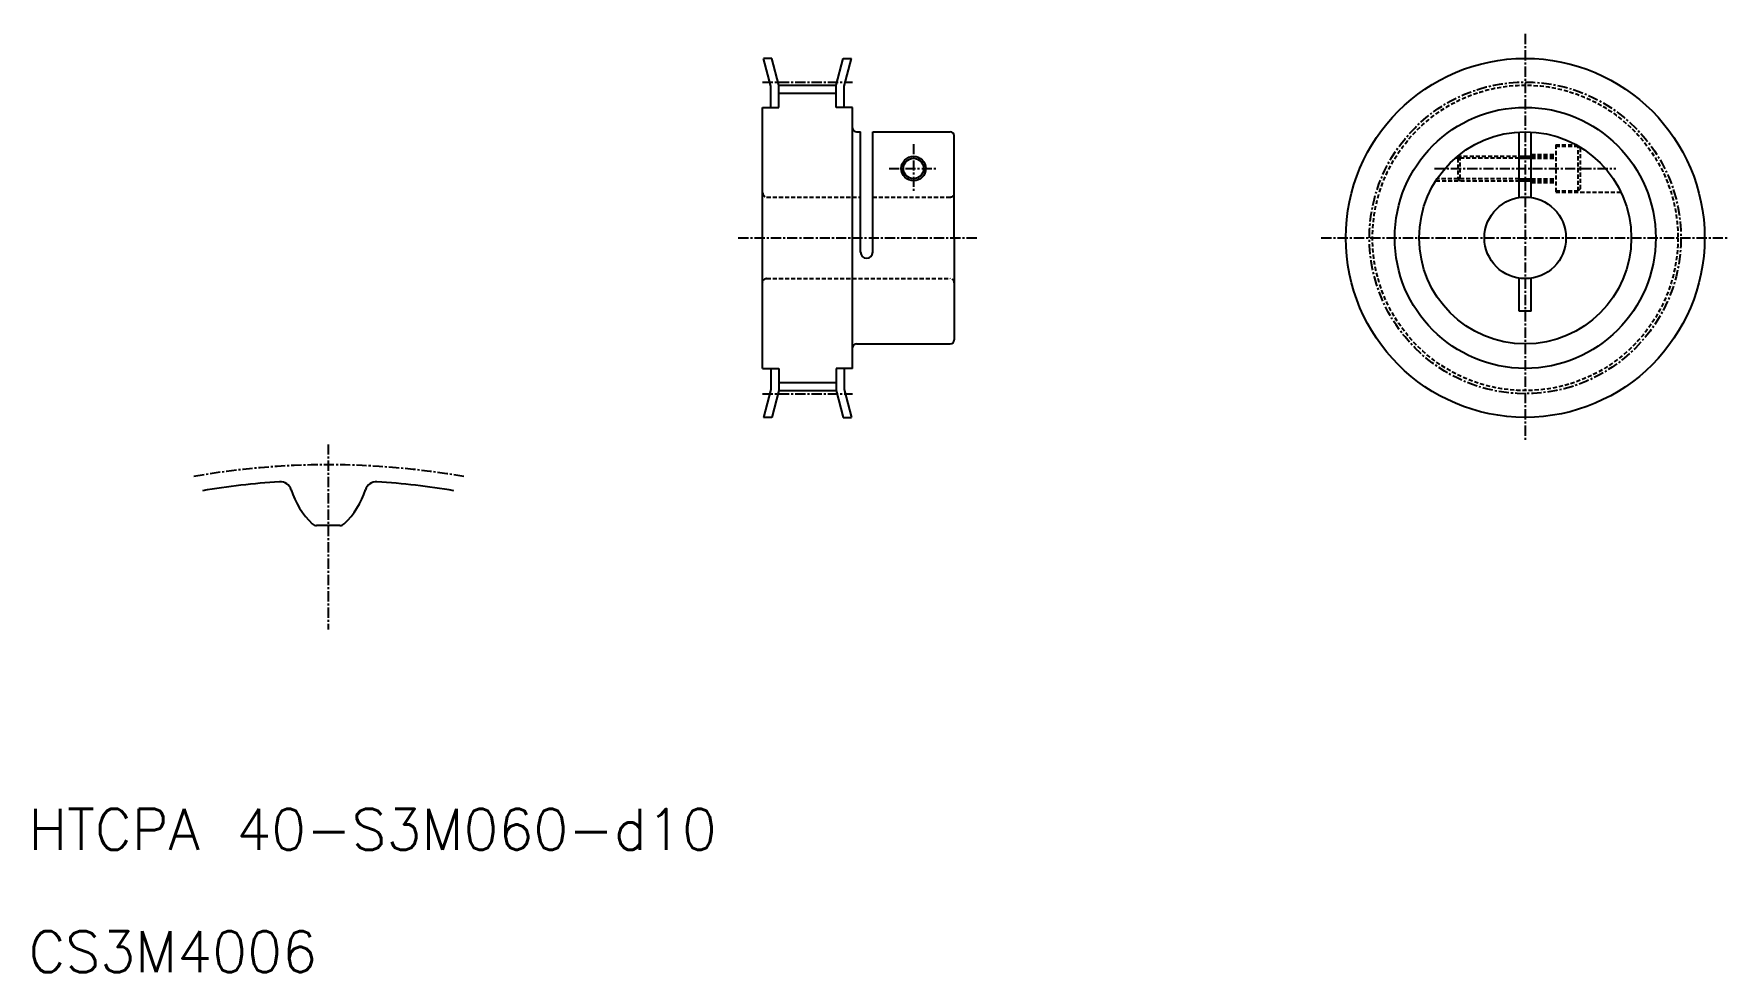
# Model space of a CAD drawing. Extents: x 11 to 218, y 10 to 125.
import ezdxf

# ---------------------------------------------------------------- set-up
doc = ezdxf.new("R2010")
doc.units = 0
doc.linetypes.add('CENTER', pattern=[2, 1.25, -0.25, 0.25, -0.25])
doc.linetypes.add('DASHED', pattern=[0.75, 0.5, -0.25])
doc.layers.get('0').update_dxf_attribs({"linetype": 'CONTINUOUS'})
doc.layers.add('CENTER', color=1, linetype='CENTER')
doc.styles.get("Standard").update_dxf_attribs({"font": 'txt.shx'})

msp = doc.modelspace()

# ---------------------------------------------------------------- linework, layer by layer
at = {"color": 7, "linetype": 'CONTINUOUS'}
for p, q in [((101, 118.59), (100.09, 122)), ((101.12, 122), (100.09, 122)), ((102, 118.72), (101.12, 122)), ((109, 118.72), (109.88, 122)), ((109.88, 122), (110.91, 122)), ((110, 118.59), (110.91, 122)), ((101, 116), (101, 118.59)), ((102, 118.72), (109, 118.72)), ((102, 116), (102, 118.72)), ((109, 116), (109, 118.72)), ((110, 116), (110, 118.59)), ((102, 117.72), (109, 117.72)), ((100, 84), (100, 116)), ((100, 116), (102, 116)), ((111, 116), (109, 116)), ((111, 84), (111, 116)), ((111.5, 113), (112, 113)), ((111.5, 113), (112, 113)), ((112, 98.25), (112, 113)), ((113.5, 100), (113.5, 113)), ((113.5, 113), (123, 113)), ((123.5, 100), (123.5, 112.5)), ((192.75, 104.97), (192.75, 112.99)), ((194.25, 104.97), (194.25, 112.99)), ((192.75, 110), (194.25, 110)), ((192.75, 107), (194.25, 107)), ((113.5, 98.25), (113.5, 100)), ((123.5, 100), (123.5, 87.5)), ((192.75, 91), (192.75, 95.06)), ((194.25, 91), (194.25, 95.06)), ((194.25, 91), (192.75, 91)), ((111.5, 87), (123, 87)), ((100, 84), (102, 84)), ((101, 84), (101, 81.41)), ((102, 84), (102, 81.28)), ((111, 84), (109, 84)), ((109, 84), (109, 81.28)), ((110, 84), (110, 81.41)), ((101, 81.41), (100.09, 78)), ((102, 81.28), (101.12, 78)), ((102, 82.28), (109, 82.28)), ((102, 81.28), (109, 81.28)), ((109, 81.28), (109.88, 78)), ((110, 81.41), (110.91, 78)), ((101.12, 78), (100.09, 78)), ((109.88, 78), (110.91, 78))]:
    msp.add_line(p, q, dxfattribs=at)
at = {"color": 3, "linetype": 'DASHED'}
for p, q in [((194.25, 110.2), (197.25, 110.2)), ((197.25, 111.4), (197.25, 105.6)), ((197.25, 111.4), (199.75, 111.4)), ((197.25, 111.25), (200, 111.25)), ((200, 111.25), (200.25, 111)), ((200, 105.75), (200, 111.25)), ((200.25, 111), (200.25, 106)), ((192.75, 109.75), (184.9, 109.75)), ((185.19, 110), (192.75, 110)), ((185.25, 109.75), (185.5, 110)), ((185.25, 109.75), (185.25, 107.25)), ((185.5, 110), (185.5, 107)), ((194.25, 110), (197.25, 110)), ((194.25, 109.75), (197.25, 109.75)), ((182.55, 107), (192.75, 107)), ((192.75, 107.25), (182.71, 107.25)), ((185.25, 107.25), (185.5, 107)), ((194.25, 107.25), (197.25, 107.25)), ((194.25, 107), (197.25, 107)), ((194.25, 106.8), (197.25, 106.8)), ((100.5, 105), (112, 105)), ((113.5, 105), (123, 105)), ((197.25, 105.75), (200, 105.75)), ((197.25, 105.6), (205.23, 105.6)), ((200.25, 106), (200, 105.75)), ((100.5, 95), (123, 95))]:
    msp.add_line(p, q, dxfattribs=at)
at = {"color": 3, "linetype": 'CONTINUOUS'}
for p, q in [((192.75, 109.75), (194.25, 109.75)), ((192.75, 107.25), (194.25, 107.25))]:
    msp.add_line(p, q, dxfattribs=at)
at = {"color": 7, "linetype": 'CONTINUOUS'}
for centre, radius in [((193.5, 100), 22), ((193.5, 100), 16), ((193.5, 100), 13), ((118.5, 108.5), 1.25), ((193.5, 100), 5)]:
    msp.add_circle(centre, radius, dxfattribs=at)
at = {"color": 3, "linetype": 'DASHED'}
msp.add_circle((193.5, 100), 18.72, dxfattribs=at)
at = {"color": 3, "linetype": 'CONTINUOUS'}
msp.add_circle((118.5, 108.5), 1.5, dxfattribs=at)
at = {"color": 7, "linetype": 'CONTINUOUS'}
for centre, radius, start, end in [((111.5, 113.5), 0.5, 180, 270), ((123, 112.5), 0.5, 0, 90), ((112.75, 98.25), 0.75, 180, 0), ((123, 87.5), 0.5, 270, 0), ((111.5, 86.5), 0.5, 90, 180), ((46.73, -23.31), 93.6, 93.6596, 99.4799), ((40.85, 68.7), 1.4, 17.3831, 93.6596), ((51.61, 72.07), 9.88, 197.3831, 226.2547), ((41.86, 72.07), 9.88, 313.7453, 342.6169), ((52.62, 68.7), 1.4, 86.3404, 162.6169), ((46.73, -23.31), 93.6, 80.5201, 86.3404), ((45.3, 65.48), 0.75, 226.2547, 270.9256), ((46.73, -23.31), 88.05, 89.0744, 90.9256), ((48.17, 65.48), 0.75, 269.0744, 313.7453)]:
    msp.add_arc(centre, radius, start, end, dxfattribs=at)
at = {"color": 3, "linetype": 'DASHED'}
for centre, start, end in [((100.52, 105.5), 179.8715, 269.8715), ((123, 105.5), 270, 0), ((100.5, 94.5), 89.8715, 179.8715), ((123, 94.5), 0, 90)]:
    msp.add_arc(centre, 0.5, start, end, dxfattribs=at)
at = {"layer": 'CENTER', "color": 1, "linetype": 'CENTER'}
for p, q in [((193.5, 125), (193.5, 75)), ((100, 119.1), (111, 119.1)), ((118.5, 111.5), (118.5, 105.5)), ((115.5, 108.5), (121.5, 108.5)), ((182.38, 108.5), (204.62, 108.5)), ((97, 100), (126.5, 100)), ((168.5, 100), (218.5, 100)), ((100, 80.9), (111, 80.9)), ((46.73, 74.69), (46.73, 51.99))]:
    msp.add_line(p, q, dxfattribs=at)
msp.add_circle((193.5, 100), 19.1, dxfattribs=at)
msp.add_arc((46.73, -23.31), 95.5, 79.9757, 100.0243, dxfattribs=at)

# ---------------------------------------------------------------- texts
at = {"color": 7, "linetype": 'CONTINUOUS'}
for s, p in [('HTCPA 40-S3M060-d10', (10, 25)), ('CS3M4006', (10, 10))]:
    msp.add_text(s, height=5, dxfattribs=at).set_placement(p)

doc.saveas('drawing.dxf')
